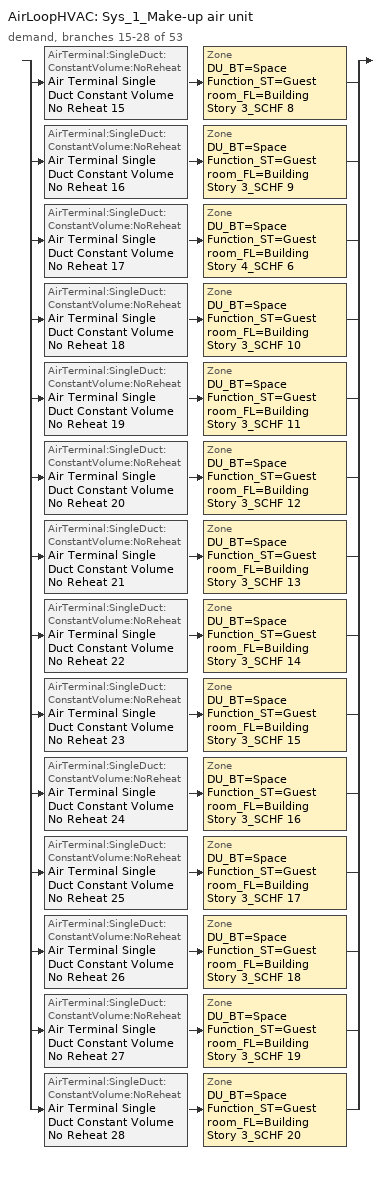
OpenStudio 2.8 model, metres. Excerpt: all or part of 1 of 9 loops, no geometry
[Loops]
AirLoopHVAC 'Sys_1_Make-up air unit'
 demand, branches 15-28 of 53: split
  | AirTerminal:SingleDuct:ConstantVolume:NoReheat 'Air Terminal Single Duct Constant Volume No Reheat 15' > Zone 'DU_BT=Space Function_ST=Guest room_FL=Building Story 3_SCHF 8'
  | AirTerminal:SingleDuct:ConstantVolume:NoReheat 'Air Terminal Single Duct Constant Volume No Reheat 16' > Zone 'DU_BT=Space Function_ST=Guest room_FL=Building Story 3_SCHF 9'
  | AirTerminal:SingleDuct:ConstantVolume:NoReheat 'Air Terminal Single Duct Constant Volume No Reheat 17' > Zone 'DU_BT=Space Function_ST=Guest room_FL=Building Story 4_SCHF 6'
  | AirTerminal:SingleDuct:ConstantVolume:NoReheat 'Air Terminal Single Duct Constant Volume No Reheat 18' > Zone 'DU_BT=Space Function_ST=Guest room_FL=Building Story 3_SCHF 10'
  | AirTerminal:SingleDuct:ConstantVolume:NoReheat 'Air Terminal Single Duct Constant Volume No Reheat 19' > Zone 'DU_BT=Space Function_ST=Guest room_FL=Building Story 3_SCHF 11'
  | AirTerminal:SingleDuct:ConstantVolume:NoReheat 'Air Terminal Single Duct Constant Volume No Reheat 20' > Zone 'DU_BT=Space Function_ST=Guest room_FL=Building Story 3_SCHF 12'
  | AirTerminal:SingleDuct:ConstantVolume:NoReheat 'Air Terminal Single Duct Constant Volume No Reheat 21' > Zone 'DU_BT=Space Function_ST=Guest room_FL=Building Story 3_SCHF 13'
  | AirTerminal:SingleDuct:ConstantVolume:NoReheat 'Air Terminal Single Duct Constant Volume No Reheat 22' > Zone 'DU_BT=Space Function_ST=Guest room_FL=Building Story 3_SCHF 14'
  | AirTerminal:SingleDuct:ConstantVolume:NoReheat 'Air Terminal Single Duct Constant Volume No Reheat 23' > Zone 'DU_BT=Space Function_ST=Guest room_FL=Building Story 3_SCHF 15'
  | AirTerminal:SingleDuct:ConstantVolume:NoReheat 'Air Terminal Single Duct Constant Volume No Reheat 24' > Zone 'DU_BT=Space Function_ST=Guest room_FL=Building Story 3_SCHF 16'
  | AirTerminal:SingleDuct:ConstantVolume:NoReheat 'Air Terminal Single Duct Constant Volume No Reheat 25' > Zone 'DU_BT=Space Function_ST=Guest room_FL=Building Story 3_SCHF 17'
  | AirTerminal:SingleDuct:ConstantVolume:NoReheat 'Air Terminal Single Duct Constant Volume No Reheat 26' > Zone 'DU_BT=Space Function_ST=Guest room_FL=Building Story 3_SCHF 18'
  | AirTerminal:SingleDuct:ConstantVolume:NoReheat 'Air Terminal Single Duct Constant Volume No Reheat 27' > Zone 'DU_BT=Space Function_ST=Guest room_FL=Building Story 3_SCHF 19'
  | AirTerminal:SingleDuct:ConstantVolume:NoReheat 'Air Terminal Single Duct Constant Volume No Reheat 28' > Zone 'DU_BT=Space Function_ST=Guest room_FL=Building Story 3_SCHF 20'
[Sizing:Zone] Zone Cooling Design Supply Air Temperature Input Method=SupplyAirTemperature; Zone Cooling Design Supply Air Temperature {C}=13; Zone Cooling Design Supply Air Temperature Difference {deltaC}=11.11; Zone Heating Design Supply Air Temperature Input Method=SupplyAirTemperature; Zone Heating Design Supply Air Temperature {C}=43; Zone Heating Design Supply Air Temperature Difference {deltaC}=11.11; Zone Cooling Design Supply Air Humidity Ratio {kg-H2O/kg-air}=0.0085; Zone Heating Design Supply Air Humidity Ratio {kg-H2O/kg-air}=0.008; Zone Heating Sizing Factor=1.3; Zone Cooling Sizing Factor=1.1; Cooling Design Air Flow Method=DesignDay; Heating Design Air Flow Method=DesignDay; Account for Dedicated Outdoor Air System=No; Dedicated Outdoor Air System Control Strategy=NeutralSupplyAir; Dedicated Outdoor Air Low Setpoint Temperature for Design {C}=autosize; Dedicated Outdoor Air High Setpoint Temperature for Design {C}=autosize
DU_BT=Space Function_ST=Guest room_FL=Building Story 3_SCHF 8; DU_BT=Space Function_ST=Guest room_FL=Building Story 3_SCHF 9; DU_BT=Space Function_ST=Guest room_FL=Building Story 4_SCHF 6; DU_BT=Space Function_ST=Guest room_FL=Building Story 3_SCHF 10; DU_BT=Space Function_ST=Guest room_FL=Building Story 3_SCHF 11; DU_BT=Space Function_ST=Guest room_FL=Building Story 3_SCHF 12; DU_BT=Space Function_ST=Guest room_FL=Building Story 3_SCHF 13; DU_BT=Space Function_ST=Guest room_FL=Building Story 3_SCHF 14; DU_BT=Space Function_ST=Guest room_FL=Building Story 3_SCHF 15; DU_BT=Space Function_ST=Guest room_FL=Building Story 3_SCHF 16; DU_BT=Space Function_ST=Guest room_FL=Building Story 3_SCHF 17; DU_BT=Space Function_ST=Guest room_FL=Building Story 3_SCHF 18; DU_BT=Space Function_ST=Guest room_FL=Building Story 3_SCHF 19; DU_BT=Space Function_ST=Guest room_FL=Building Story 3_SCHF 20
[Zone equipment]
DU_BT=Space Function_ST=Guest room_FL=Building Story 3_SCHF 8: DU_BT=Space Function_ST=Guest room_FL=Building Story 3_SCHF 8 PTAC, Zone HVAC Baseboard Convective Electric 15, Air Terminal Single Duct Constant Volume No Reheat 15
DU_BT=Space Function_ST=Guest room_FL=Building Story 3_SCHF 9: DU_BT=Space Function_ST=Guest room_FL=Building Story 3_SCHF 9 PTAC, Zone HVAC Baseboard Convective Electric 16, Air Terminal Single Duct Constant Volume No Reheat 16
DU_BT=Space Function_ST=Guest room_FL=Building Story 4_SCHF 6: DU_BT=Space Function_ST=Guest room_FL=Building Story 4_SCHF 6 PTAC, Zone HVAC Baseboard Convective Electric 17, Air Terminal Single Duct Constant Volume No Reheat 17
DU_BT=Space Function_ST=Guest room_FL=Building Story 3_SCHF 10: DU_BT=Space Function_ST=Guest room_FL=Building Story 3_SCHF 10 PTAC, Zone HVAC Baseboard Convective Electric 18, Air Terminal Single Duct Constant Volume No Reheat 18
DU_BT=Space Function_ST=Guest room_FL=Building Story 3_SCHF 11: DU_BT=Space Function_ST=Guest room_FL=Building Story 3_SCHF 11 PTAC, Zone HVAC Baseboard Convective Electric 19, Air Terminal Single Duct Constant Volume No Reheat 19
DU_BT=Space Function_ST=Guest room_FL=Building Story 3_SCHF 12: DU_BT=Space Function_ST=Guest room_FL=Building Story 3_SCHF 12 PTAC, Zone HVAC Baseboard Convective Electric 20, Air Terminal Single Duct Constant Volume No Reheat 20
DU_BT=Space Function_ST=Guest room_FL=Building Story 3_SCHF 13: DU_BT=Space Function_ST=Guest room_FL=Building Story 3_SCHF 13 PTAC, Zone HVAC Baseboard Convective Electric 21, Air Terminal Single Duct Constant Volume No Reheat 21
DU_BT=Space Function_ST=Guest room_FL=Building Story 3_SCHF 14: DU_BT=Space Function_ST=Guest room_FL=Building Story 3_SCHF 14 PTAC, Zone HVAC Baseboard Convective Electric 22, Air Terminal Single Duct Constant Volume No Reheat 22
DU_BT=Space Function_ST=Guest room_FL=Building Story 3_SCHF 15: DU_BT=Space Function_ST=Guest room_FL=Building Story 3_SCHF 15 PTAC, Zone HVAC Baseboard Convective Electric 23, Air Terminal Single Duct Constant Volume No Reheat 23
DU_BT=Space Function_ST=Guest room_FL=Building Story 3_SCHF 16: DU_BT=Space Function_ST=Guest room_FL=Building Story 3_SCHF 16 PTAC, Zone HVAC Baseboard Convective Electric 24, Air Terminal Single Duct Constant Volume No Reheat 24
DU_BT=Space Function_ST=Guest room_FL=Building Story 3_SCHF 17: DU_BT=Space Function_ST=Guest room_FL=Building Story 3_SCHF 17 PTAC, Zone HVAC Baseboard Convective Electric 25, Air Terminal Single Duct Constant Volume No Reheat 25
DU_BT=Space Function_ST=Guest room_FL=Building Story 3_SCHF 18: DU_BT=Space Function_ST=Guest room_FL=Building Story 3_SCHF 18 PTAC, Zone HVAC Baseboard Convective Electric 26, Air Terminal Single Duct Constant Volume No Reheat 26
DU_BT=Space Function_ST=Guest room_FL=Building Story 3_SCHF 19: DU_BT=Space Function_ST=Guest room_FL=Building Story 3_SCHF 19 PTAC, Zone HVAC Baseboard Convective Electric 27, Air Terminal Single Duct Constant Volume No Reheat 27
DU_BT=Space Function_ST=Guest room_FL=Building Story 3_SCHF 20: DU_BT=Space Function_ST=Guest room_FL=Building Story 3_SCHF 20 PTAC, Zone HVAC Baseboard Convective Electric 28, Air Terminal Single Duct Constant Volume No Reheat 28
[Fan:ConstantVolume] Availability Schedule=Always On Discrete; Fan Total Efficiency=0.39975; Pressure Rise {Pa}=640; Maximum Flow Rate {m3/s}=AutoSize; Motor Efficiency=0.615
Fan Constant Volume 16; Fan Constant Volume 17; Fan Constant Volume 18; Fan Constant Volume 19; Fan Constant Volume 20; Fan Constant Volume 21; Fan Constant Volume 22; Fan Constant Volume 23; Fan Constant Volume 24; Fan Constant Volume 25; Fan Constant Volume 26; Fan Constant Volume 27; Fan Constant Volume 28; Fan Constant Volume 29
[Coil:Heating:Electric] Availability Schedule=ON_OFF_ALWAYS_OFF
Coil Heating Electric 16; Coil Heating Electric 17; Coil Heating Electric 18; Coil Heating Electric 19; Coil Heating Electric 20; Coil Heating Electric 21; Coil Heating Electric 22; Coil Heating Electric 23; Coil Heating Electric 24; Coil Heating Electric 25; Coil Heating Electric 26; Coil Heating Electric 27; Coil Heating Electric 28; Coil Heating Electric 29
[Coil:Cooling:DX:SingleSpeed] Availability Schedule=Always On Discrete; Rated Total Cooling Capacity {W}=autosize; Rated Sensible Heat Ratio=autosize; Rated Air Flow Rate {m3/s}=autosize; Rated Evaporator Fan Power Per Volume Flow Rate {W/(m3/s)}=773.3; Total Cooling Capacity Function of Temperature Curve=DXCOOL-NECB2011-REF-CAPFT; Total Cooling Capacity Function of Flow Fraction Curve=DXCOOL-NECB2011-REF-CAPFFLOW; Energy Input Ratio Function of Temperature Curve=DXCOOL-NECB2011-REF-COOLEIRFT; Energy Input Ratio Function of Flow Fraction Curve=DXCOOL-NECB2011-REF-COOLEIRFFLOW; Part Load Fraction Correlation Curve=DXCOOL-NECB2011-REF-COOLPLFFPLR; Condenser Type=AirCooled; Evaporative Condenser Effectiveness=0; Evaporative Condenser Air Flow Rate {m3/s}=Autosize; Evaporative Condenser Pump Rated Power Consumption {W}=Autosize; Crankcase Heater Capacity {W}=0; Maximum Outdoor Dry-Bulb Temperature for Crankcase Heater Operation {C}=0; Basin Heater Capacity {W/K}=0; Basin Heater Setpoint Temperature {C}=10
Name | Rated COP {W/W}
Coil Cooling DX Single Speed 16 2kBtu/hr 11.0EER; Coil Cooling DX Single Speed 17 2kBtu/hr 11.0EER; Coil Cooling DX Single Speed 19 2kBtu/hr 11.0EER; Coil Cooling DX Single Speed 20 3kBtu/hr 11.0EER; Coil Cooling DX Single Speed 21 3kBtu/hr 11.0EER; Coil Cooling DX Single Speed 22 2kBtu/hr 11.0EER; Coil Cooling DX Single Speed 23 3kBtu/hr 11.0EER; Coil Cooling DX Single Speed 25 3kBtu/hr 11.0EER; Coil Cooling DX Single Speed 27 2kBtu/hr 11.0EER; Coil Cooling DX Single Speed 28 2kBtu/hr 11.0EER; Coil Cooling DX Single Speed 29 3kBtu/hr 11.0EER | 3.80183
Coil Cooling DX Single Speed 18 11kBtu/hr 10.1EER | 3.50793
Coil Cooling DX Single Speed 24 9kBtu/hr 10.5EER | 3.64104
Coil Cooling DX Single Speed 26 9kBtu/hr 10.5EER | 3.62886
[ZoneHVAC:PackagedTerminalAirConditioner] Availability Schedule=Always On Discrete; Supply Air Flow Rate During Cooling Operation {m3/s}=Autosize; Supply Air Flow Rate During Heating Operation {m3/s}=Autosize; Supply Air Flow Rate When No Cooling or Heating is Needed {m3/s}=Autosize; Outdoor Air Flow Rate During Cooling Operation {m3/s}=1e-05; Outdoor Air Flow Rate During Heating Operation {m3/s}=1e-05; Outdoor Air Flow Rate When No Cooling or Heating is Needed {m3/s}=1e-05; Fan Placement=DrawThrough
Name | Supply Air Fan | Heating Coil | Cooling Coil
DU_BT=Space Function_ST=Guest room_FL=Building Story 3_SCHF 8 PTAC | Fan Constant Volume 16 | Coil Heating Electric 16 | Coil Cooling DX Single Speed 16 2kBtu/hr 11.0EER
DU_BT=Space Function_ST=Guest room_FL=Building Story 3_SCHF 9 PTAC | Fan Constant Volume 17 | Coil Heating Electric 17 | Coil Cooling DX Single Speed 17 2kBtu/hr 11.0EER
DU_BT=Space Function_ST=Guest room_FL=Building Story 4_SCHF 6 PTAC | Fan Constant Volume 18 | Coil Heating Electric 18 | Coil Cooling DX Single Speed 18 11kBtu/hr 10.1EER
DU_BT=Space Function_ST=Guest room_FL=Building Story 3_SCHF 10 PTAC | Fan Constant Volume 19 | Coil Heating Electric 19 | Coil Cooling DX Single Speed 19 2kBtu/hr 11.0EER
DU_BT=Space Function_ST=Guest room_FL=Building Story 3_SCHF 11 PTAC | Fan Constant Volume 20 | Coil Heating Electric 20 | Coil Cooling DX Single Speed 20 3kBtu/hr 11.0EER
DU_BT=Space Function_ST=Guest room_FL=Building Story 3_SCHF 12 PTAC | Fan Constant Volume 21 | Coil Heating Electric 21 | Coil Cooling DX Single Speed 21 3kBtu/hr 11.0EER
DU_BT=Space Function_ST=Guest room_FL=Building Story 3_SCHF 13 PTAC | Fan Constant Volume 22 | Coil Heating Electric 22 | Coil Cooling DX Single Speed 22 2kBtu/hr 11.0EER
DU_BT=Space Function_ST=Guest room_FL=Building Story 3_SCHF 14 PTAC | Fan Constant Volume 23 | Coil Heating Electric 23 | Coil Cooling DX Single Speed 23 3kBtu/hr 11.0EER
DU_BT=Space Function_ST=Guest room_FL=Building Story 3_SCHF 15 PTAC | Fan Constant Volume 24 | Coil Heating Electric 24 | Coil Cooling DX Single Speed 24 9kBtu/hr 10.5EER
DU_BT=Space Function_ST=Guest room_FL=Building Story 3_SCHF 16 PTAC | Fan Constant Volume 25 | Coil Heating Electric 25 | Coil Cooling DX Single Speed 25 3kBtu/hr 11.0EER
DU_BT=Space Function_ST=Guest room_FL=Building Story 3_SCHF 17 PTAC | Fan Constant Volume 26 | Coil Heating Electric 26 | Coil Cooling DX Single Speed 26 9kBtu/hr 10.5EER
DU_BT=Space Function_ST=Guest room_FL=Building Story 3_SCHF 18 PTAC | Fan Constant Volume 27 | Coil Heating Electric 27 | Coil Cooling DX Single Speed 27 2kBtu/hr 11.0EER
DU_BT=Space Function_ST=Guest room_FL=Building Story 3_SCHF 19 PTAC | Fan Constant Volume 28 | Coil Heating Electric 28 | Coil Cooling DX Single Speed 28 2kBtu/hr 11.0EER
DU_BT=Space Function_ST=Guest room_FL=Building Story 3_SCHF 20 PTAC | Fan Constant Volume 29 | Coil Heating Electric 29 | Coil Cooling DX Single Speed 29 3kBtu/hr 11.0EER
[ZoneHVAC:Baseboard:Convective:Electric] Availability Schedule=Always On Discrete; Nominal Capacity {W}=autosize; Efficiency=1
Zone HVAC Baseboard Convective Electric 15; Zone HVAC Baseboard Convective Electric 16; Zone HVAC Baseboard Convective Electric 17; Zone HVAC Baseboard Convective Electric 18; Zone HVAC Baseboard Convective Electric 19; Zone HVAC Baseboard Convective Electric 20; Zone HVAC Baseboard Convective Electric 21; Zone HVAC Baseboard Convective Electric 22; Zone HVAC Baseboard Convective Electric 23; Zone HVAC Baseboard Convective Electric 24; Zone HVAC Baseboard Convective Electric 25; Zone HVAC Baseboard Convective Electric 26; Zone HVAC Baseboard Convective Electric 27; Zone HVAC Baseboard Convective Electric 28
[AirTerminal:SingleDuct:ConstantVolume:NoReheat] Availability Schedule=Always On Discrete; Maximum Air Flow Rate {m3/s}=AutoSize
Air Terminal Single Duct Constant Volume No Reheat 15; Air Terminal Single Duct Constant Volume No Reheat 16; Air Terminal Single Duct Constant Volume No Reheat 17; Air Terminal Single Duct Constant Volume No Reheat 18; Air Terminal Single Duct Constant Volume No Reheat 19; Air Terminal Single Duct Constant Volume No Reheat 20; Air Terminal Single Duct Constant Volume No Reheat 21; Air Terminal Single Duct Constant Volume No Reheat 22; Air Terminal Single Duct Constant Volume No Reheat 23; Air Terminal Single Duct Constant Volume No Reheat 24; Air Terminal Single Duct Constant Volume No Reheat 25; Air Terminal Single Duct Constant Volume No Reheat 26; Air Terminal Single Duct Constant Volume No Reheat 27; Air Terminal Single Duct Constant Volume No Reheat 28
[Schedule:Ruleset]
ON_OFF_ALWAYS_OFF: Default Day Schedule=Schedule Day 3
[Schedule:Day]
Schedule Day 3; wkdON_OFF_ALWAYS_OFF 1; satON_OFF_ALWAYS_OFF 1; sunON_OFF_ALWAYS_OFF 1: 1, 0, 0, 2, 0, 0, 3, 0, 0, 4, 0, 0, 5, 0, 0, 6, 0, 0, 7, 0, 0, 8, 0, 0, 9, 0, 0, 10, 0, 0, 11, 0, 0, 12, 0, 0, 13, 0, 0, 14, 0, 0, 15, 0, 0, 16, 0, 0, 17, 0, 0, 18, 0, 0, 19, 0, 0, 20, 0, 0, 21, 0, 0, 22, 0, 0, 23, 0, 0, 24, 0, 0
[Schedule:Rule] Schedule Ruleset=ON_OFF_ALWAYS_OFF; Date Specification Type=DateRange; Start Month=1; Start Day=1; End Month=12; End Day=31
Name | Rule Order | Day Schedule | Apply Sunday | Apply Monday | Apply Tuesday | Apply Wednesday | Apply Thursday | Apply Friday | Apply Saturday
wkdON_OFF_ALWAYS_OFF rule | 2 | wkdON_OFF_ALWAYS_OFF 1 | No | Yes | Yes | Yes | Yes | Yes | No
satON_OFF_ALWAYS_OFFrule | 1 | satON_OFF_ALWAYS_OFF 1 | No | No | No | No | No | No | Yes
sunON_OFF_ALWAYS_OFFrule | 0 | sunON_OFF_ALWAYS_OFF 1 | Yes | No | No | No | No | No | No
[Schedule:Constant]
Always On Discrete: Value=1
[Curve:Biquadratic] Minimum Value of x=13; Maximum Value of x=24; Minimum Value of y=24; Maximum Value of y=46
Name | Coefficient1 Constant | Coefficient2 x | Coefficient3 x**2 | Coefficient4 y | Coefficient5 y**2 | Coefficient6 x*y
DXCOOL-NECB2011-REF-CAPFT | 0.867905 | 0.0142459 | 0.00055436 | -0.0075575 | 3.3e-05 | -0.0001918
DXCOOL-NECB2011-REF-COOLEIRFT | 0.116936 | 0.0284933 | -0.0004112 | 0.0214108 | 0.00016103 | -0.0006791
[Curve:Quadratic] Coefficient1 Constant=1; Coefficient2 x=0; Coefficient3 x**2=0; Minimum Value of x=0; Maximum Value of x=1
DXCOOL-NECB2011-REF-CAPFFLOW; DXCOOL-NECB2011-REF-COOLEIRFFLOW
[Curve:Cubic]
DXCOOL-NECB2011-REF-COOLPLFFPLR: Coefficient1 Constant=0.0277; Coefficient2 x=4.9151; Coefficient3 x**2=-8.184; Coefficient4 x**3=4.2702; Minimum Value of x=0.7; Maximum Value of x=1
